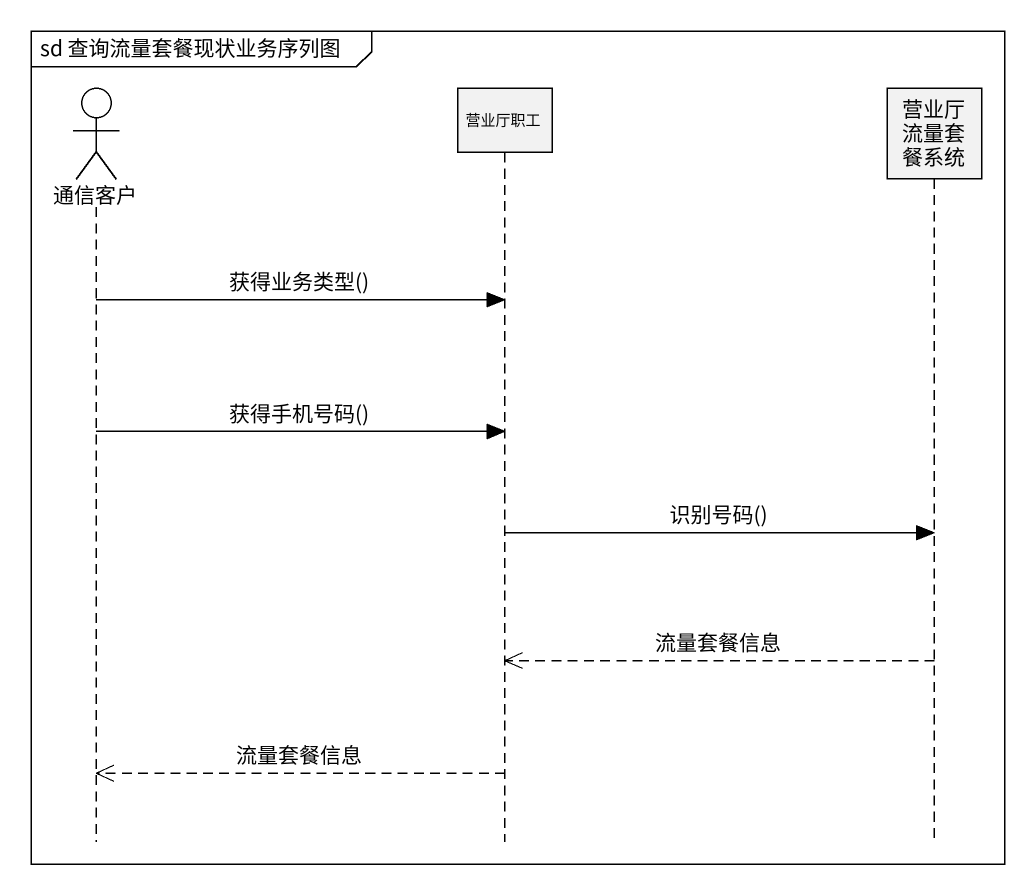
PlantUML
@startuml
mainframe sd 查询流量套餐现状业务序列图
hide footbox
actor 通信客户
participant 营业厅职工
participant 营业厅流量套餐系统

通信客户 -> 营业厅职工 : 获得业务类型()
通信客户 -> 营业厅职工 : 获得手机号码()
营业厅职工 -> 营业厅流量套餐系统 : 识别号码()
营业厅流量套餐系统 -->> 营业厅职工 : 流量套餐信息
营业厅职工 -->> 通信客户 : 流量套餐信息
@enduml
